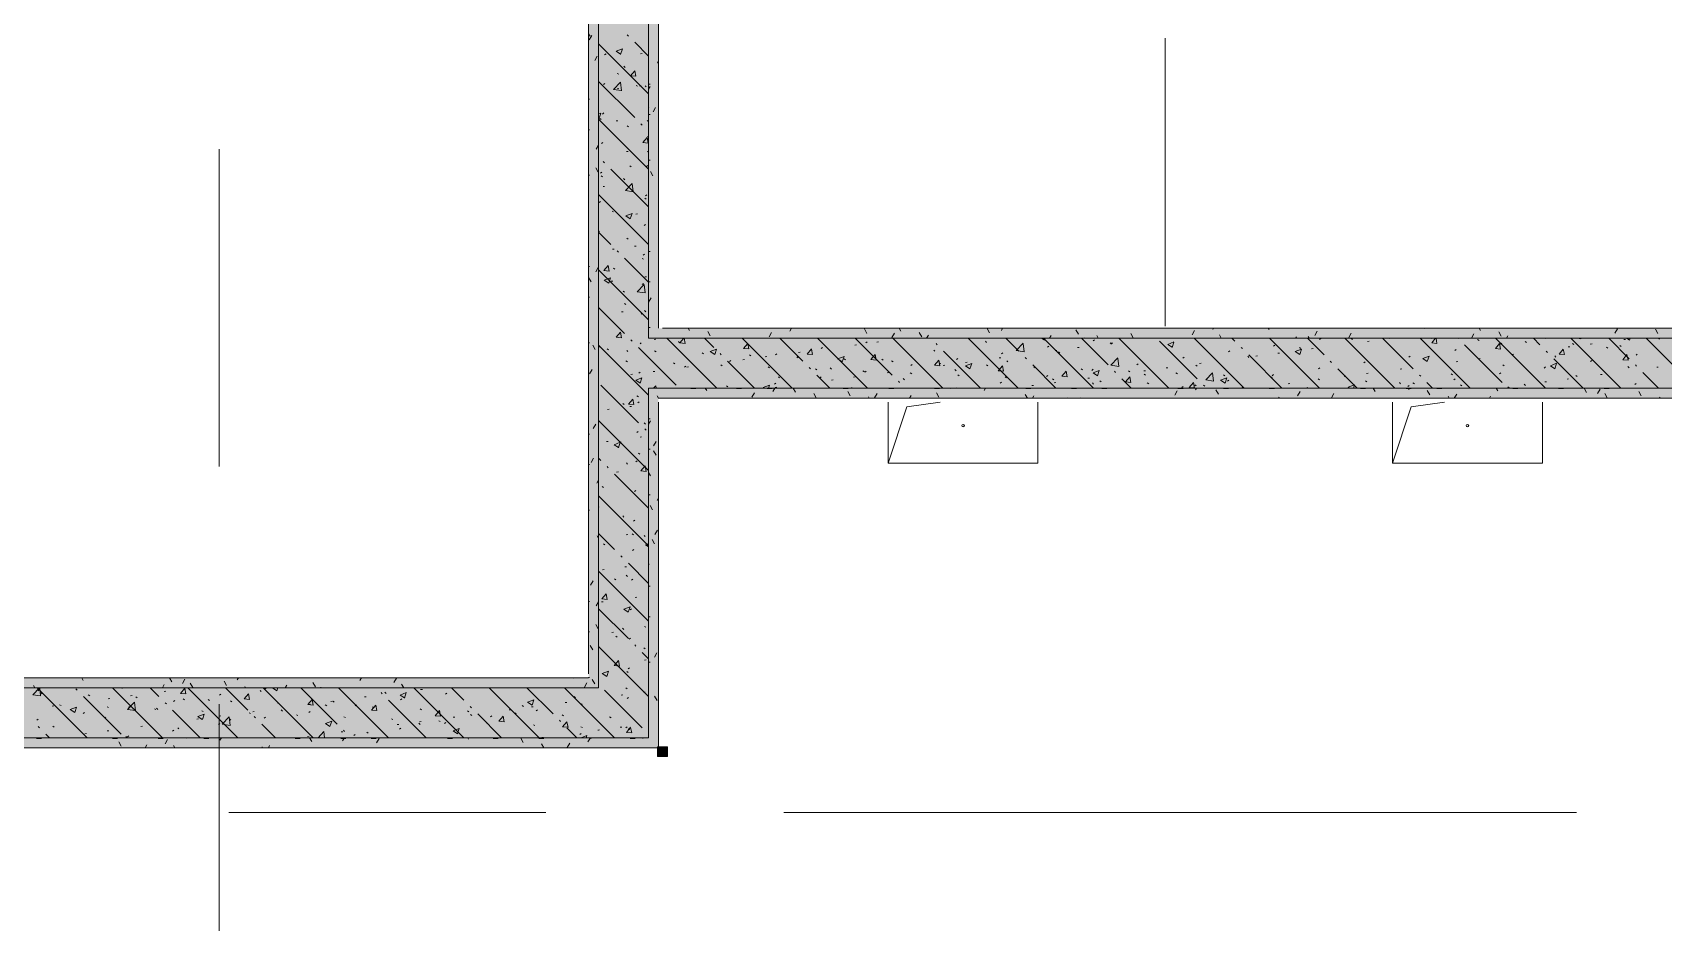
# Model space of a CAD drawing. Header units: millimetres. Extents: x -3817 to 677485, y -22715 to 103890.
# Drawn here: x 75430 to 78696, y 16691 to 18474 of the extents above; entities that cross this region are included whole.
import ezdxf

# ---------------------------------------------------------------- set-up
doc = ezdxf.new("R2010")
doc.units = ezdxf.units.MM
doc.layers.add('PDF _Геометрия', color=7, linetype='Continuous', true_color=0x1d1d1d)
doc.layers.add('PDF _Сплошная заливка', color=7, linetype='Continuous', true_color=0xffffff)

msp = doc.modelspace()

# ---------------------------------------------------------------- hatches: boundary and pattern name
at = {"layer": 'PDF _Сплошная заливка', "transparency": 33554559}
for points in [[(76563.1, 17061.3), (76663.1, 17061.3), (76663.1, 22961.3), (76563.1, 22961.3), (76563.1, 17161.4)], [(76543.1, 17181.3), (76563.1, 17181.3), (76563.1, 22941.3), (76543.1, 22941.3), (76543.1, 17189.3)], [(76663.1, 17881.3), (76683.1, 17881.3), (76683.1, 22361.3), (76663.1, 22361.3), (76663.1, 17971.4)], [(77111.9, 17861.3), (78823.1, 17861.3), (78823.1, 17881.3), (76663.1, 17881.3), (76663.1, 17861.3)], [(78795.3, 17741.3), (78803.3, 17741.3), (78803.3, 17761.3), (76663.1, 17761.3), (76663.1, 17741.3), (78596.3, 17741.3)], [(76663.1, 17041.3), (76683.1, 17041.3), (76683.1, 17741.3), (76663.1, 17741.3), (76663.1, 17061.3)], [(75627.5, 17161.4), (76563.1, 17161.4), (76563.1, 17181.3), (74283.3, 17181.3), (74283.3, 17161.4)], [(76369.7, 17041.3), (76663.1, 17041.3), (76663.1, 17061.3), (71053.3, 17061.3), (71053.3, 17041.3), (75627.5, 17041.3)]]:
    msp.add_hatch(color=256, dxfattribs=at).paths.add_polyline_path(points)
h = msp.add_hatch(color=256, dxfattribs=at)
h.paths.add_polyline_path([(76563.1, 17061.3), (76563.1, 17161.4), (74283.3, 17161.4), (74283.3, 17061.3), (76369.7, 17061.3)], flags=0)
h.paths.add_polyline_path([(71174.4, 17061.3), (73783.3, 17061.3), (73783.3, 17161.4), (71053.3, 17161.4), (71053.3, 17061.3)], flags=0)

# ---------------------------------------------------------------- linework, layer by layer
at = {"layer": 'PDF _Геометрия', "color": 9, "lineweight": 9, "true_color": 0xc0c0c0}
for points in [[(74283.3, 17161.4), (76563.1, 17161.4), (76563.1, 17181.3), (76563.1, 22941.3), (76563.1, 22961.3), (76443.1, 22961.3), (76563.1, 22961.3), (76563.1, 17161.4), (74283.3, 17161.4)], [(71053.3, 16766.3), (71053.3, 17061.3), (76563.1, 17061.3), (76663.1, 17061.3), (76663.1, 17761.3), (78823.1, 17761.3), (78823.1, 17061.3)], [(78823.3, 17061.3), (78823.3, 17761.3), (78803.3, 17761.3), (76663.1, 17761.3), (76663.1, 17741.3), (76663.1, 17061.3), (71053.3, 17061.3), (71053.3, 17041.3), (71053.3, 16761.3)], [(76663.1, 17041.3), (76683.1, 17041.3)]]:
    msp.add_lwpolyline(points, dxfattribs=at)
msp.add_lwpolyline([(77042.8, 22941.3), (77042.8, 22381.3), (76663.1, 22381.3), (76663.1, 22361.3), (76663.1, 17881.3), (76663.1, 17861.3), (78823.1, 17861.3), (78823.1, 17881.3), (78823.1, 22961.3), (78803.1, 22961.3), (78653.1, 22961.3), (78823.1, 22961.3), (78823.1, 17861.3), (76663.1, 17861.3), (76663.1, 22381.3), (77042.8, 22381.3), (77042.8, 22461.3), (77042.8, 22961.3), (77493.1, 22961.3), (77042.8, 22961.3)], close=True, dxfattribs=at)
at = {"layer": 'PDF _Геометрия', "color": 7, "lineweight": 9}
for points in [[(76543.1, 22933.3), (76543.1, 17189.3)], [(76683.1, 17881.3), (76683.1, 17902.3), (76683.1, 22353.3)], [(77697.5, 17885.3), (77697.5, 18462.1)], [(78803.1, 17881.3), (76691.1, 17881.3)], [(76683.1, 17741.3), (78795.3, 17741.3)], [(76683.1, 17041.3), (76683.1, 17733.3)], [(77143.1, 17611.3), (77180.6, 17723.8), (77247.1, 17733.3)], [(78153.1, 17611.3), (78190.6, 17723.8), (78257.1, 17733.3)], [(76543.1, 17181.3), (74311.3, 17181.3)], [(71073.3, 17041.3), (76663.1, 17041.3)]]:
    msp.add_lwpolyline(points, dxfattribs=at)
at = {"layer": 'PDF _Геометрия', "color": 253, "lineweight": 9, "true_color": 0x9b9b9b}
for points in [[(76546, 18466.1), (76543.1, 18471.1)], [(76549.5, 18468), (76544.4, 18459.3)], [(76560.6, 18426.4), (76555.6, 18417.7)], [(76683.1, 18411.5), (76681.1, 18414.9)], [(76663.1, 18370.5), (76666.7, 18370.5)], [(76666.2, 18365.4), (76663.1, 18360)], [(76543.1, 18340.1), (76544.8, 18340.1)], [(76663.8, 18322.9), (76663.1, 18324.2)], [(76677.4, 18323.8), (76672.3, 18315.1)], [(76563.1, 18308.7), (76562.7, 18308)], [(76663.1, 18309.6), (76666.7, 18309.6)], [(76543.1, 18279.1), (76544.8, 18279.1)], [(76563.1, 18247.8), (76558.6, 18240)], [(76562.3, 18193.9), (76557.3, 18202.7)], [(76663.1, 18218.1), (76666.7, 18218.1)], [(76672, 18186.9), (76667, 18195.6)], [(76543.1, 18187.7), (76544.8, 18187.7)], [(76663.1, 18035.3), (76666.7, 18035.3)], [(76543.1, 18004.8), (76544.8, 18004.8)], [(76562.5, 18002.9), (76557.5, 17994.2)], [(76548.2, 17974.6), (76543.1, 17983.3)], [(76663.1, 17974.3), (76666.7, 17974.3)], [(76543.1, 17943.8), (76544.8, 17943.8)], [(76668.1, 17942), (76663.1, 17933.3)], [(76745.2, 17877.2), (76742.8, 17881.3)], [(76786.8, 17866), (76781.8, 17874.7)], [(76909.7, 17872.9), (76904.7, 17864.1)], [(76949.8, 17881.3), (76946.4, 17875.3)], [(77100.6, 17871.2), (77095.6, 17879.9)], [(77155.5, 17871.8), (77150.5, 17863)], [(77168.6, 17875.3), (77165.1, 17881.3)], [(77210.3, 17864.1), (77205.2, 17872.8)], [(77223.5, 17867.7), (77219.9, 17861.3)], [(77301.8, 17881.3), (77301.8, 17881.3)], [(77346.3, 17872.3), (77341.3, 17881)], [(77372.2, 17881.3), (77369.8, 17877.2)], [(77469.3, 17866.6), (77466.2, 17861.3)], [(77524, 17869.3), (77519, 17878)], [(77563.8, 17861.3), (77560.6, 17866.9)], [(77633.7, 17862.2), (77628.7, 17871)], [(77756.6, 17876.6), (77751.6, 17867.9)], [(77794.5, 17881.3), (77793.2, 17879.1)], [(77810.2, 17861.3), (77806.4, 17868)], [(77905.8, 17878.6), (77904.2, 17881.3)], [(77960.7, 17864.4), (77959, 17861.3)], [(77986.2, 17861.3), (77984.1, 17865)], [(78002.4, 17875.6), (77997.3, 17866.8)], [(78070.4, 17871.5), (78065.4, 17862.8)], [(78216.9, 17881.3), (78216.7, 17881)], [(78316.1, 17870.4), (78311.1, 17861.7)], [(78329.3, 17876.7), (78326.6, 17881.3)], [(78370.9, 17865.5), (78365.9, 17874.2)], [(78384.2, 17866.3), (78381.3, 17861.3)], [(78603.5, 17880.4), (78598.5, 17871.7)], [(78684.7, 17870.7), (78679.6, 17879.4)], [(76543.1, 17852.4), (76544.8, 17852.4)], [(76556.3, 17838.5), (76551.3, 17847.3)], [(77247.1, 17861.3), (77246.9, 17861.7)], [(77537.3, 17862.5), (77536.6, 17861.3)], [(76550.3, 17798.8), (76545.2, 17790.1)], [(76683.1, 17740.9), (76682.8, 17741.3), (76680.3, 17745.8)], [(76748.1, 17760.9), (76758.1, 17760.9)], [(76779.8, 17756.4), (76776.9, 17761.3)], [(76839.5, 17760.9), (76849.6, 17760.9)], [(76875.2, 17752), (76870.2, 17743.3)], [(76900.5, 17760.9), (76910.5, 17760.9)], [(76915.8, 17761.3), (76911.8, 17754.5)], [(76957.5, 17753.4), (76952.9, 17761.3)], [(76999.1, 17742.2), (76994.1, 17750.9)], [(77052.9, 17760.9), (77062.9, 17760.9)], [(77067.1, 17746.3), (77062.1, 17755)], [(77105.2, 17741.3), (77103.7, 17743.9)], [(77120.9, 17750.9), (77115.9, 17742.2)], [(77144.3, 17760.9), (77154.4, 17760.9)], [(77189, 17746.8), (77185.8, 17741.3)], [(77235.7, 17760.9), (77245.8, 17760.9)], [(77244.8, 17743.3), (77239.8, 17752)], [(77267.7, 17761.3), (77267.2, 17760.5)], [(77338.1, 17761.3), (77335.2, 17756.4)], [(77421.9, 17741.3), (77417.5, 17749)], [(77418.6, 17760.9), (77428.7, 17760.9)], [(77434.7, 17745.8), (77432.1, 17741.3)], [(77502.7, 17741.7), (77502.5, 17741.3)], [(77510.1, 17760.9), (77520.1, 17760.9)], [(77527.5, 17741.3), (77527.2, 17742)], [(77571, 17760.9), (77581.1, 17760.9)], [(77722.1, 17755.8), (77717, 17747.1)], [(77723.4, 17760.9), (77733.5, 17760.9)], [(77760.4, 17761.3), (77758.7, 17758.3)], [(77762.7, 17760.7), (77762.3, 17761.3)], [(77804.3, 17749.6), (77799.3, 17758.3)], [(77814.9, 17760.9), (77824.9, 17760.9)], [(77906.3, 17760.9), (77916.4, 17760.9)], [(77926.2, 17743.6), (77924.9, 17741.3)], [(77967.8, 17754.7), (77962.8, 17746)], [(78035.8, 17750.6), (78030.8, 17741.9)], [(78089.2, 17760.9), (78099.2, 17760.9)], [(78118.1, 17754.8), (78114.3, 17761.3)], [(78180.6, 17760.9), (78190.7, 17760.9)], [(78182.8, 17761.3), (78182.1, 17760.2)], [(78186.1, 17758.8), (78184.7, 17761.3)], [(78227.8, 17747.7), (78222.7, 17756.4)], [(78241.6, 17760.9), (78251.6, 17760.9)], [(78266.6, 17741.3), (78264.4, 17745.2)], [(78281.6, 17749.5), (78276.8, 17741.3)], [(78349.6, 17745.5), (78347.2, 17741.3)], [(78363.8, 17755.9), (78360.7, 17761.3)], [(78394, 17760.9), (78404, 17760.9)], [(78485.4, 17760.9), (78495.5, 17760.9)], [(78541.5, 17752.9), (78536.6, 17761.3)], [(78568.9, 17759.6), (78563.9, 17750.9)], [(78576.9, 17760.9), (78586.9, 17760.9)], [(78583.2, 17741.7), (78578.1, 17750.4)], [(78651.2, 17745.8), (78646.2, 17754.5)], [(78689, 17741.3), (78687.8, 17743.3)], [(76543.1, 17669.5), (76544.8, 17669.5)], [(76557.3, 17689.2), (76552.3, 17680.5)], [(76663.1, 17700), (76666.7, 17700)], [(76667, 17696.2), (76663.1, 17689.4)], [(76663.1, 17639), (76666.7, 17639)], [(76678.2, 17654.6), (76673.1, 17645.9)], [(76678.3, 17627.4), (76673.2, 17636.1)], [(76543.1, 17608.5), (76544.8, 17608.5)], [(76553.2, 17621.1), (76548.2, 17612.4)], [(76563.1, 17577.2), (76559.4, 17570.8)], [(76667.1, 17585.7), (76663.1, 17592.7)], [(76663.1, 17547.6), (76666.7, 17547.6)], [(76683.1, 17541.2), (76680.2, 17536.2)], [(76543.1, 17517.1), (76544.8, 17517.1)], [(76671.2, 17517.7), (76666.2, 17526.4)], [(76681.1, 17476.9), (76676.1, 17468.2)], [(76563.1, 17461.1), (76560.6, 17465.5)], [(76675.3, 17449.7), (76670.2, 17458.4)], [(76664.1, 17408), (76663.1, 17409.8)], [(76552.2, 17375.4), (76547.1, 17366.7)], [(76663.1, 17364.7), (76666.7, 17364.7)], [(76543.1, 17334.2), (76544.8, 17334.2)], [(76563.1, 17333.4), (76558.3, 17325.1)], [(76562.6, 17279), (76557.6, 17287.7)], [(76663.1, 17303.7), (76666.7, 17303.7)], [(76543.1, 17273.3), (76544.8, 17273.3)], [(76551.4, 17237.4), (76546.4, 17246.1)], [(76663.1, 17212.3), (76666.7, 17212.3)], [(76680.1, 17231.2), (76675, 17222.5)], [(75531, 17176.1), (75528, 17181.3)], [(75708.7, 17173.2), (75703.9, 17181.3)], [(75734.7, 17178.7), (75729.6, 17170)], [(75771.4, 17181.3), (75771.3, 17181.1)], [(75841.8, 17181.3), (75839.3, 17177)], [(76088.2, 17181.3), (76085, 17175.9)], [(76158.1, 17180.6), (76153.1, 17171.9)], [(76513.9, 17180.5), (76513.4, 17181.3)], [(75433.9, 17161.4), (75431.5, 17165.5)], [(75693, 17167.5), (75689.5, 17161.4)], [(75750.3, 17162), (75745.3, 17170.7)], [(75818.3, 17166.1), (75813.3, 17174.8)], [(75856.3, 17161.4), (75854.9, 17163.6)], [(75938.8, 17166.4), (75935.8, 17161.4)], [(75996, 17163.1), (75991, 17171.8)], [(76006.8, 17162.3), (76006.2, 17161.4)], [(76173, 17161.4), (76168.7, 17168.8)], [(76278.6, 17161.4), (76278.4, 17161.7)], [(76539.9, 17171.3), (76534.9, 17162.6)], [(76555.5, 17169.4), (76550.5, 17178.1)], [(76680.4, 17135.9), (76675.4, 17144.6)], [(75437.4, 17059.9), (75447.5, 17059.9)], [(75589.8, 17059.9), (75599.9, 17059.9)], [(75607.2, 17044.2), (75602.1, 17052.9)], [(75681.3, 17059.9), (75691.3, 17059.9)], [(75700.1, 17057.8), (75695.1, 17049.1)], [(75737.3, 17061.3), (75736.7, 17060.3)], [(75772.7, 17059.9), (75782.8, 17059.9)], [(75807.7, 17061.3), (75804.7, 17056.2)], [(75955.6, 17059.9), (75965.6, 17059.9)], [(75989, 17053.4), (75984.4, 17061.3)], [(76047, 17059.9), (76057.1, 17059.9)], [(76054.1, 17061.3), (76050.5, 17055.1)], [(76108, 17059.9), (76118, 17059.9)], [(76123.5, 17059.7), (76118.5, 17051)], [(76260.4, 17059.9), (76270.4, 17059.9)], [(76302.7, 17058.6), (76301.1, 17061.3)], [(76351.8, 17059.9), (76361.9, 17059.9)], [(76412.4, 17051.5), (76407.4, 17060.2)], [(76443.3, 17059.9), (76453.3, 17059.9)], [(76453.5, 17041.3), (76449, 17049.1)], [(76505.3, 17050.5), (76500.3, 17041.8)], [(76546.8, 17061.3), (76541.9, 17052.9)], [(76548.5, 17059.7), (76547.5, 17061.3)], [(76626.1, 17059.9), (76636.2, 17059.9)], [(76652.4, 17061.3), (76651.6, 17060)], [(75644, 17041.3), (75643.8, 17041.7)], [(75658.5, 17046.7), (75655.4, 17041.3)], [(75714.4, 17041.3), (75711.8, 17045.8)], [(75890.3, 17041.3), (75889.5, 17042.8)], [(75904.2, 17045.6), (75901.8, 17041.3)], [(75972.2, 17041.5), (75972.1, 17041.3)]]:
    msp.add_lwpolyline(points, dxfattribs=at)
at = {"layer": 'PDF _Геометрия', "color": 252, "lineweight": 9, "true_color": 0x878787}
for points in [[(76622.9, 18466.6), (76620.3, 18469.1)], [(76663.1, 18426.4), (76635.4, 18454.1)], [(76663.1, 18350.9), (76563.1, 18450.9)], [(76575.3, 18428.9), (76578, 18431)], [(76607.1, 18430.1), (76598.2, 18436.1), (76610.7, 18440.8)], [(76607.1, 18430), (76610.7, 18440.8)], [(76647.3, 18430.9), (76650.6, 18431.4)], [(76600.6, 18391.8), (76603.5, 18390)], [(76613.6, 18406.2), (76616.1, 18403.9)], [(76637.7, 18386), (76627.1, 18387), (76635.7, 18397.2)], [(76637.8, 18386), (76635.7, 18397.1)], [(76635.4, 18303.2), (76563.1, 18375.5)], [(76573.2, 18369.7), (76575.8, 18371.8)], [(76609.1, 18357.3), (76593.3, 18359.7), (76607.1, 18374.2)], [(76600.5, 18360.8), (76603.8, 18361.3)], [(76609.1, 18357.2), (76607.1, 18374.1)], [(76638.1, 18367.9), (76641, 18366.1)], [(76645, 18366.7), (76648.3, 18367.1)], [(76656.2, 18367.1), (76658.7, 18364.9)], [(76563.1, 18310.2), (76567.4, 18311.9)], [(76563.1, 18301.7), (76563.8, 18301.2)], [(76663.1, 18200.1), (76563.1, 18300.1)], [(76563.8, 18301.1), (76567.4, 18311.8)], [(76565.3, 18301.4), (76568.1, 18299.6)], [(76571, 18310.5), (76573.7, 18312.6)], [(76598.2, 18296.6), (76601.5, 18297)], [(76650.5, 18288.1), (76648, 18290.6)], [(76660.2, 18297.4), (76663, 18295.6)], [(76620.4, 18287.1), (76622.9, 18284.8)], [(76662.4, 18252.3), (76651.8, 18253.2), (76660.4, 18263.4)], [(76662.4, 18252.2), (76660.4, 18263.4)], [(76661.2, 18264.7), (76663.1, 18266.1)], [(76568.9, 18251.4), (76571.5, 18253.4)], [(76618.8, 18235.3), (76622.1, 18235.7)], [(76663.1, 18234.2), (76661.1, 18235.5), (76663.1, 18236.3)], [(76566.7, 18192.2), (76569.4, 18194.2)], [(76575.1, 18212.7), (76572.6, 18215.2)], [(76663.1, 18124.7), (76587.7, 18200.1)], [(76625.6, 18206.5), (76628.4, 18204.7)], [(76659, 18205.5), (76661.7, 18207.5)], [(76568.1, 18186.6), (76571, 18184.8)], [(76572, 18165.2), (76575.3, 18165.6)], [(76613.1, 18181), (76615.5, 18178.8)], [(76632.6, 18154.6), (76616.8, 18157.1), (76630.7, 18171.5)], [(76632.6, 18154.6), (76630.7, 18171.5)], [(76663, 18182.6), (76663.1, 18182.6)], [(76663.1, 18049.2), (76563.1, 18149.2)], [(76564.5, 18133), (76567.2, 18135)], [(76655.7, 18142), (76658.1, 18139.7)], [(76656.9, 18146.3), (76659.5, 18148.3)], [(76590.2, 18116.1), (76593, 18114.3)], [(76626.7, 18100.6), (76617.8, 18106.6), (76630.3, 18111.4)], [(76626.7, 18100.6), (76630.3, 18111.3)], [(76637.5, 18109.8), (76640.9, 18110.3)], [(76563.1, 18074.3), (76565, 18075.8)], [(76587.7, 18049.2), (76563.1, 18073.8)], [(76619.9, 18062), (76622.4, 18059.7)], [(76654.7, 18087.1), (76657.4, 18089.2)], [(76590.8, 18039.7), (76594.1, 18040.1)], [(76602.7, 18034.1), (76600.2, 18036.7)], [(76635.3, 18045.6), (76638.6, 18046)], [(76652.6, 18027.9), (76655.2, 18030)], [(76663.1, 17898.3), (76563.1, 17998.3)], [(76584.2, 17996), (76573.6, 17996.9), (76582.2, 18007.1)], [(76584.2, 17995.9), (76582.2, 18007.1)], [(76593, 18001.4), (76595.9, 17999.6)], [(76663.1, 17973.8), (76615.3, 18021.6)], [(76650.5, 18021.3), (76653.3, 18019.5)], [(76583.4, 17971.7), (76574.6, 17977.7), (76587, 17982.5)], [(76583.4, 17971.6), (76587, 17982.4)], [(76588.5, 17975.4), (76591.8, 17975.9)], [(76656.2, 17952), (76640.4, 17954.5), (76654.2, 17968.9)], [(76650.4, 17968.7), (76653.1, 17970.8)], [(76656.2, 17952), (76654.3, 17968.9)], [(76655.8, 17984.3), (76659.2, 17984.7)], [(76612.5, 17955.9), (76615, 17953.6)], [(76615.1, 17930.9), (76617.9, 17929.1)], [(76615.3, 17870.7), (76563.1, 17922.9)], [(76609.1, 17914.2), (76612.4, 17914.6)], [(76648.2, 17909.6), (76650.9, 17911.6)], [(76655.2, 17916.8), (76657.6, 17914.6)], [(76608.9, 17862.2), (76598.3, 17863.2), (76606.8, 17873.4)], [(76608.9, 17862.2), (76606.8, 17873.3)], [(76663.1, 17747.5), (76563.1, 17847.5)], [(76563.1, 17844.1), (76565.6, 17844.5)], [(76580.5, 17840), (76583.3, 17838.2)], [(76619.4, 17836.8), (76621.8, 17834.5)], [(76630.4, 17855.6), (76627.9, 17858.1)], [(76718.4, 17767.6), (76663.1, 17822.9), (76643, 17843)], [(76646.1, 17850.4), (76648.7, 17852.4)], [(76674.6, 17858.8), (76677.9, 17859.3)], [(76675.4, 17836), (76678.2, 17834.2)], [(76800.1, 17761.3), (76700.1, 17861.3)], [(76723.1, 17854.6), (76725.5, 17852.3)], [(76736.4, 17851.1), (76725.8, 17852), (76733.6, 17861.3)], [(76736.4, 17851), (76734.5, 17861.3)], [(76770.3, 17832), (76773.1, 17830.2)], [(76793.8, 17843), (76775.5, 17861.3)], [(76795.7, 17828.5), (76786.8, 17834.5), (76799.3, 17839.3)], [(76795.7, 17828.5), (76799.3, 17839.2)], [(76950.9, 17761.3), (76850.9, 17861.3)], [(76863.9, 17839.9), (76853.3, 17840.8), (76861.9, 17851.1)], [(76864, 17839.9), (76861.9, 17851)], [(76972.4, 17815.4), (76926.4, 17861.3)], [(76963.8, 17832.9), (76967.1, 17833.4)], [(76991.5, 17828.8), (76980.9, 17829.7), (76989.4, 17839.9)], [(76991.5, 17828.7), (76989.4, 17839.8)], [(77101.8, 17761.3), (77001.8, 17861.3)], [(77008.6, 17840.9), (77011.3, 17843)], [(77076.1, 17847.7), (77079.4, 17848.2)], [(77150.9, 17787.7), (77077.3, 17861.3)], [(77098.5, 17852.3), (77101.1, 17854.3)], [(77120.6, 17853.6), (77123.9, 17854)], [(77252.7, 17761.3), (77152.7, 17861.3)], [(77234.2, 17837.5), (77236.6, 17835.3)], [(77241.4, 17848.1), (77238.9, 17850.6)], [(77328.1, 17761.3), (77254, 17835.5)], [(77403.5, 17761.3), (77303.5, 17861.3)], [(77337.9, 17855.3), (77340.3, 17853.1)], [(77369.7, 17830.4), (77372.4, 17832.4)], [(77404.9, 17835.5), (77379, 17861.3)], [(77415.2, 17834.3), (77399.4, 17836.8), (77413.3, 17851.2)], [(77415.2, 17834.2), (77413.3, 17851.1)], [(77450.3, 17861.3), (77456.1, 17857.4)], [(77554.4, 17761.3), (77454.4, 17861.3)], [(77456.1, 17857.3), (77457.5, 17861.3)], [(77462.1, 17843.7), (77464.7, 17845.7)], [(77477.6, 17836.6), (77480.9, 17837)], [(77484.2, 17834.1), (77486.6, 17831.8)], [(77522.1, 17842.5), (77525.4, 17842.9)], [(77583.4, 17807.8), (77529.9, 17861.3)], [(77553.4, 17856.2), (77556, 17858.2)], [(77587.8, 17851.9), (77590.3, 17849.6)], [(77589.4, 17851.3), (77592.8, 17851.8)], [(77705.3, 17761.3), (77605.3, 17861.3)], [(77761.9, 17780.2), (77686.5, 17855.6)], [(77711.6, 17843.2), (77702.8, 17849.1), (77715.2, 17853.9)], [(77711.7, 17843.1), (77715.3, 17853.8)], [(77856.1, 17761.3), (77756.1, 17861.3)], [(77824.7, 17834.2), (77827.3, 17836.3)], [(77837.3, 17855.6), (77831.6, 17861.3)], [(77852.4, 17840.5), (77849.9, 17843)], [(78007, 17761.3), (77907, 17861.3)], [(77914.5, 17845.6), (77917.1, 17847.7)], [(77923.6, 17831.4), (77926.9, 17831.8)], [(77958.3, 17834.9), (77970.8, 17839.7)], [(77958.3, 17834.9), (77967.2, 17828.9)], [(77966.8, 17843), (77969.3, 17840.8)], [(77967.2, 17828.9), (77970.8, 17839.6)], [(78015.9, 17828), (77982.5, 17861.3)], [(77990.9, 17840.2), (77994.3, 17840.7)], [(78006.8, 17859), (78009.5, 17861)], [(78157.9, 17761.3), (78057.9, 17861.3)], [(78070.5, 17860.8), (78073, 17858.6)], [(78103.2, 17855), (78106.5, 17855.4)], [(78194.4, 17800.3), (78133.3, 17861.3)], [(78147.7, 17860.9), (78151.1, 17861.3)], [(78308.7, 17761.3), (78208.7, 17861.3)], [(78230.8, 17861.3), (78231.5, 17860.9)], [(78242.1, 17850.9), (78231.5, 17851.9), (78239.4, 17861.3)], [(78242.1, 17850.9), (78240.2, 17861.3)], [(78278.1, 17837), (78280.7, 17839)], [(78284.9, 17860.6), (78284.2, 17861.3)], [(78372.9, 17772.6), (78297.5, 17848.1)], [(78323.5, 17858.7), (78326.4, 17856.9)], [(78369.6, 17839.8), (78359, 17840.7), (78367.6, 17850.9)], [(78459.6, 17761.3), (78359.6, 17861.3)], [(78369.6, 17839.7), (78367.6, 17850.8)], [(78369.4, 17849.5), (78372, 17851.6)], [(78418.5, 17854.7), (78421.3, 17852.9)], [(78448.4, 17848.1), (78435.1, 17861.3)], [(78459.2, 17860.9), (78459.8, 17861.3)], [(78463.4, 17833), (78460.9, 17835.5)], [(78497.2, 17828.6), (78486.5, 17829.5), (78495.1, 17839.8)], [(78497.2, 17828.5), (78495.1, 17839.7)], [(78504.7, 17843.9), (78508, 17844.3)], [(78610.5, 17761.3), (78510.5, 17861.3)], [(78513.4, 17850.7), (78516.2, 17848.9)], [(78523.8, 17861.3), (78530.2, 17860.4)], [(78530.2, 17860.3), (78530.1, 17861.3)], [(78549.2, 17849.8), (78552.6, 17850.2)], [(78581.6, 17843.8), (78584.1, 17841.5)], [(78626.9, 17820.4), (78586, 17861.3)], [(78608.3, 17846.7), (78611.1, 17844.9)], [(78616.6, 17858.6), (78619.9, 17859.1)], [(78622.3, 17861.3), (78627.6, 17857.8)], [(78627.6, 17857.7), (78628.8, 17861.3)], [(78761.3, 17761.3), (78661.3, 17861.3)], [(78685.5, 17861.3), (78687.8, 17859.3)], [(76618, 17816.2), (76620.8, 17814.4)], [(76712.9, 17812.1), (76715.7, 17810.3)], [(76735.2, 17803.7), (76737.9, 17805.7)], [(76739.6, 17803.4), (76743, 17803.9)], [(76808.9, 17828), (76806.4, 17830.5)], [(76807.8, 17808.1), (76810.6, 17806.3)], [(76875.5, 17761.3), (76821.5, 17815.4)], [(76825, 17815.1), (76827.7, 17817.1)], [(76851.9, 17818.2), (76855.3, 17818.6)], [(76865.2, 17828), (76868, 17826.2)], [(76896.4, 17824.1), (76899.8, 17824.5)], [(76902.7, 17804.1), (76905.5, 17802.3)], [(76917.4, 17828.4), (76920, 17830.4)], [(76960.1, 17824), (76963, 17822.2)], [(76987.5, 17800.3), (76984.9, 17802.8)], [(76997.6, 17800.1), (77000.4, 17798.3)], [(77026.8, 17801.9), (77029.3, 17799.7)], [(77051.2, 17814.3), (77042.4, 17820.3), (77054.8, 17825)], [(77051.2, 17814.2), (77054.8, 17825)], [(77055, 17820), (77057.9, 17818.2)], [(77108.4, 17818.5), (77117, 17828.7)], [(77108.4, 17818.5), (77119, 17817.6)], [(77119, 17817.5), (77117, 17828.7)], [(77130.5, 17819.7), (77132.9, 17817.5)], [(77150, 17816), (77152.8, 17814.2)], [(77188.6, 17806.5), (77191.3, 17808.5)], [(77246.5, 17806.4), (77235.9, 17807.4), (77244.5, 17817.6)], [(77246.5, 17806.4), (77244.5, 17817.5)], [(77244.9, 17812), (77247.7, 17810.2)], [(77253.4, 17807.1), (77256.8, 17807.5)], [(77279.9, 17819), (77282.6, 17821)], [(77306.7, 17800.1), (77297.9, 17806), (77310.3, 17810.8)], [(77298, 17813), (77301.3, 17813.4)], [(77306.7, 17800), (77310.3, 17810.7)], [(77339.8, 17808), (77342.6, 17806.2)], [(77374.1, 17795.3), (77363.4, 17796.2), (77372, 17806.4)], [(77365.3, 17821.8), (77368.6, 17822.3)], [(77374.1, 17795.2), (77372, 17806.4)], [(77380.5, 17816.3), (77382.9, 17814)], [(77419.9, 17820.4), (77417.4, 17822.9)], [(77479, 17761.3), (77432.5, 17807.8)], [(77434.7, 17803.9), (77437.5, 17802.1)], [(77529.6, 17799.9), (77532.4, 17798.1)], [(77551.2, 17797), (77553.9, 17799.1)], [(77605, 17804.9), (77589.2, 17807.3), (77603, 17821.8)], [(77605, 17804.8), (77603, 17821.7)], [(77641, 17808.4), (77643.7, 17810.4)], [(77699.5, 17801.8), (77702.8, 17802.3)], [(77733.4, 17821.7), (77736, 17823.8)], [(77759.4, 17807.5), (77761.9, 17805.2)], [(77766.8, 17810.7), (77770.1, 17811.2)], [(77863.1, 17825.2), (77865.6, 17823)], [(77931.6, 17761.3), (77865, 17828)], [(77879.1, 17825.5), (77882.4, 17825.9)], [(78004.6, 17799.8), (78007.3, 17801.8)], [(78031, 17812.9), (78028.4, 17815.4)], [(78082.5, 17761.3), (78043.5, 17800.3)], [(78095.9, 17812.3), (78098.6, 17814.3)], [(78168.3, 17799.6), (78171.6, 17800)], [(78185.7, 17823.7), (78188.4, 17825.7)], [(78222.7, 17814.7), (78213.8, 17820.6), (78226.3, 17825.4)], [(78222.7, 17814.6), (78226.3, 17825.4)], [(78280.6, 17814.4), (78283.9, 17814.8)], [(78325.1, 17820.2), (78328.4, 17820.7)], [(78374.2, 17808.2), (78376.7, 17805.9)], [(78392.4, 17829.1), (78395.8, 17829.6)], [(78457, 17801.7), (78459.7, 17803.8)], [(78478.2, 17800.4), (78469.4, 17806.4), (78481.8, 17811.2)], [(78535.1, 17761.3), (78476, 17820.4)], [(78477.9, 17826), (78480.4, 17823.7)], [(78478.2, 17800.4), (78481.8, 17811.1)], [(78549.4, 17815), (78552, 17817.1)], [(78624.7, 17817.4), (78614.1, 17818.4), (78622.6, 17828.6)], [(78624.7, 17817.4), (78622.6, 17828.5)], [(78624.2, 17804.7), (78626.7, 17802.4)], [(78642, 17805.3), (78639.5, 17807.8)], [(78640.7, 17827.6), (78643.3, 17829.6)], [(78682.1, 17803.3), (78685.4, 17803.7)], [(76643, 17692.2), (76567.5, 17767.6)], [(76627.8, 17788.7), (76631.1, 17789.1)], [(76637.4, 17777.2), (76649.9, 17781.9)], [(76637.4, 17777.2), (76646.3, 17771.2)], [(76643.9, 17791.2), (76646.6, 17793.2)], [(76646.3, 17771.1), (76649.9, 17781.9)], [(76672.3, 17794.6), (76675.6, 17795)], [(76673.1, 17761.3), (76677.8, 17766.3)], [(76678.4, 17761.3), (76677.8, 17766.2)], [(76819.4, 17766.3), (76821.9, 17764.1)], [(76895.3, 17761.3), (76893, 17762.9), (76905.4, 17767.7)], [(76903.3, 17761.3), (76905.4, 17767.6)], [(76915.2, 17769.2), (76917.9, 17771.3)], [(76923.1, 17784.1), (76925.6, 17781.9)], [(77026.4, 17761.3), (77000, 17787.7)], [(77006.5, 17781.7), (77009.1, 17783.8)], [(77029.3, 17777.6), (77032.6, 17778)], [(77073.8, 17783.4), (77077.1, 17783.9)], [(77092.5, 17796.1), (77095.4, 17794.3)], [(77096.3, 17793.1), (77099, 17795.2)], [(77141.2, 17792.3), (77144.5, 17792.8)], [(77166, 17772.6), (77163.5, 17775.2)], [(77173.1, 17780.7), (77175.6, 17778.4)], [(77187.4, 17792.1), (77190.3, 17790.3)], [(77276.8, 17798.5), (77279.2, 17796.2)], [(77282.4, 17788.1), (77285.2, 17786.3)], [(77367.6, 17771.2), (77370.2, 17773.2)], [(77377.3, 17784.1), (77380.1, 17782.3)], [(77430.8, 17766.5), (77434.1, 17766.9)], [(77459.9, 17784.5), (77462.6, 17786.5)], [(77472.2, 17780.1), (77475, 17778.3)], [(77475.3, 17772.3), (77478.6, 17772.8)], [(77501.6, 17784.1), (77491, 17785.1), (77499.5, 17795.3)], [(77501.6, 17784.1), (77499.5, 17795.2)], [(77542.7, 17781.2), (77546, 17781.6)], [(77552.1, 17771.9), (77554.5, 17769.6)], [(77553.4, 17791.8), (77565.9, 17796.6)], [(77553.4, 17791.8), (77562.2, 17785.8)], [(77562.3, 17785.8), (77565.9, 17796.5)], [(77567.1, 17776.1), (77569.9, 17774.3)], [(77598.5, 17792.8), (77596, 17795.3)], [(77629.9, 17761.3), (77611, 17780.2)], [(77629.1, 17773), (77618.5, 17773.9), (77627.1, 17784.1)], [(77624.5, 17795.9), (77627.3, 17794.1)], [(77629.1, 17772.9), (77627.1, 17784.1)], [(77654.9, 17796), (77658.3, 17796.4)], [(77655.7, 17789.7), (77658.2, 17787.4)], [(77662, 17772), (77664.8, 17770.2)], [(77719.4, 17791.9), (77722.3, 17790.1)], [(77756.7, 17761.8), (77746, 17762.7), (77754.6, 17773)], [(77756.7, 17761.7), (77754.6, 17772.9)], [(77756.9, 17768), (77759.7, 17766.2)], [(77777, 17765.1), (77774.5, 17767.6)], [(77794.7, 17775.4), (77778.9, 17777.9), (77792.8, 17792.3)], [(77794.8, 17775.4), (77792.8, 17792.3)], [(77817.8, 17771.6), (77808.9, 17777.5), (77821.4, 17782.3)], [(77814.3, 17787.9), (77817.2, 17786.1)], [(77817.8, 17771.5), (77821.4, 17782.3)], [(77822.5, 17775.1), (77825.1, 17777.1)], [(77909.3, 17783.9), (77912.1, 17782.1)], [(77912.3, 17786.4), (77915, 17788.5)], [(77944.2, 17770.1), (77947.5, 17770.5)], [(78004.2, 17779.9), (78007, 17778.1)], [(78056.4, 17784.9), (78059.8, 17785.3)], [(78067.3, 17761.3), (78064.4, 17763.3), (78076.9, 17768.1)], [(78074.7, 17761.3), (78076.9, 17768)], [(78099.1, 17775.9), (78101.9, 17774.1)], [(78101, 17790.7), (78104.3, 17791.2)], [(78166.9, 17772.6), (78169.3, 17770.3)], [(78183.6, 17764.5), (78186.2, 17766.5)], [(78194, 17771.9), (78196.8, 17770.1)], [(78209.5, 17785.2), (78207, 17787.7)], [(78233.3, 17761.3), (78222.1, 17772.6)], [(78270.5, 17790.4), (78273, 17788.1)], [(78275.9, 17777.8), (78278.6, 17779.9)], [(78288.9, 17767.9), (78291.7, 17766.1)], [(78367.2, 17790.3), (78369.9, 17792.4)], [(78416.8, 17769.1), (78419.3, 17766.9)], [(78458, 17773.8), (78461.3, 17774.2)], [(78502.5, 17779.6), (78505.8, 17780.1)], [(78520.5, 17786.9), (78523, 17784.7)], [(78569.8, 17788.5), (78573.1, 17788.9)], [(78638.5, 17768.4), (78641.2, 17770.4)], [(78686, 17761.3), (78654.5, 17792.8)], [(76633.6, 17728.5), (76622.9, 17729.4), (76631.5, 17739.6)], [(76633.6, 17728.4), (76631.5, 17739.6)], [(76640, 17745.7), (76642.8, 17743.9)], [(76641.7, 17732), (76644.4, 17734)], [(76917, 17762.8), (76920.3, 17763.2)], [(77069.4, 17762.9), (77071.1, 17761.3)], [(77279.8, 17761.3), (77280.4, 17761.8)], [(77731.2, 17762.5), (77733.9, 17764.6)], [(77851.8, 17764), (77854.7, 17762.2)], [(77877.7, 17761.3), (77880.1, 17761.7)], [(77881.7, 17761.3), (77882.1, 17761.8)], [(77882.2, 17761.3), (77882.1, 17761.7)], [(77981, 17761.3), (77982.5, 17762.9)], [(77982.7, 17761.3), (77982.5, 17762.8)], [(78383.8, 17763.8), (78386.7, 17762)], [(76581, 17718.6), (76584.3, 17719)], [(76612, 17730.7), (76614.5, 17728.5)], [(76625.5, 17724.4), (76628.9, 17724.9)], [(76663.1, 17596.6), (76563.1, 17696.6)], [(76639.6, 17672.8), (76642.2, 17674.8)], [(76654.6, 17691.7), (76657.1, 17689.4)], [(76658.1, 17677.1), (76655.5, 17679.6)], [(76578.8, 17654.3), (76582.1, 17654.7)], [(76603, 17642.3), (76594.2, 17648.2), (76606.6, 17653)], [(76603, 17642.2), (76606.6, 17652.9)], [(76605.4, 17654.8), (76608.2, 17653)], [(76646.1, 17663.2), (76649.4, 17663.6)], [(76567.5, 17616.7), (76563.1, 17621.2)], [(76582.6, 17601.7), (76580.1, 17604.2)], [(76618.8, 17611.7), (76621.3, 17609.4)], [(76637.4, 17613.6), (76640.1, 17615.6)], [(76642.9, 17630.9), (76645.7, 17629.1)], [(76658.2, 17594.7), (76647.6, 17595.7), (76656.2, 17605.9)], [(76658.2, 17594.7), (76656.2, 17605.8)], [(76663.1, 17521.2), (76595.2, 17589.1)], [(76599.3, 17593), (76602.7, 17593.5)], [(76663.1, 17445.7), (76563.1, 17545.7)], [(76570, 17564.4), (76572.8, 17562.6)], [(76635.3, 17554.4), (76637.9, 17556.5)], [(76563.1, 17524), (76563.4, 17524.1)], [(76563.1, 17523.1), (76563.4, 17524)], [(76611.5, 17505.6), (76614, 17503.3)], [(76633.1, 17495.2), (76635.8, 17497.3)], [(76662.6, 17473.4), (76663.1, 17473.5)], [(76595.2, 17438.2), (76563.1, 17470.3)], [(76572.9, 17449.7), (76575.7, 17447.9)], [(76618.1, 17467.6), (76621.4, 17468)], [(76630.3, 17469.6), (76633.1, 17467.8)], [(76654.1, 17466.5), (76656.6, 17464.3)], [(76663.1, 17443.6), (76657.1, 17447.7), (76663.1, 17450)], [(76610.3, 17423.1), (76607.8, 17425.6)], [(76663.1, 17370.3), (76622.9, 17410.6)], [(76630.9, 17436), (76633.6, 17438.1)], [(76663.1, 17294.9), (76563.1, 17394.9)], [(76571.3, 17397.4), (76574.6, 17397.9)], [(76594.9, 17379.2), (76597.8, 17377.4)], [(76615.8, 17403.3), (76619.1, 17403.7)], [(76618.3, 17386.5), (76620.8, 17384.3)], [(76628.8, 17376.9), (76631.4, 17378.9)], [(76580, 17338.4), (76569.4, 17339.4), (76578, 17349.6)], [(76580.1, 17338.4), (76578, 17349.5)], [(76636.4, 17342), (76639.7, 17342.5)], [(76622.9, 17259.7), (76563.1, 17319.5)], [(76569, 17333.2), (76572.4, 17333.6)], [(76622.6, 17312.8), (76613.8, 17318.8), (76626.2, 17323.6)], [(76622.6, 17312.8), (76626.3, 17323.5)], [(76626.6, 17317.7), (76629.3, 17319.7)], [(76563.1, 17286.6), (76563.1, 17286.5)], [(76611, 17280.4), (76613.4, 17278.2)], [(76655.2, 17284.3), (76658, 17282.5)], [(76663.1, 17144), (76563.1, 17244)], [(76589.6, 17271.9), (76592.9, 17272.4)], [(76597.8, 17264.4), (76600.6, 17262.6)], [(76624.5, 17258.5), (76627.1, 17260.5)], [(76637.9, 17244.6), (76635.4, 17247.1)], [(76604.7, 17204.7), (76594.1, 17205.6), (76602.7, 17215.8)], [(76604.7, 17204.6), (76602.7, 17215.8)], [(76663.1, 17219.5), (76650.5, 17232)], [(76653.6, 17241.4), (76656.1, 17239.1)], [(76655.1, 17216.6), (76658.4, 17217)], [(76570.5, 17189.8), (76583, 17194.6)], [(76570.5, 17189.8), (76579.4, 17183.9)], [(76579.4, 17183.8), (76583, 17194.6)], [(76619.8, 17193.9), (76622.7, 17192.1)], [(76622.3, 17199.3), (76625, 17201.3)], [(75430, 17147.3), (75443.4, 17161.4)], [(75430, 17147.3), (75445.8, 17144.9)], [(75538.8, 17061.3), (75438.8, 17161.4)], [(75440.5, 17155.4), (75443.2, 17157.4)], [(75445.8, 17144.8), (75443.9, 17161.4)], [(75446.3, 17151.2), (75449.1, 17149.4)], [(75519, 17156.6), (75516.5, 17159.1)], [(75541.2, 17147.2), (75544, 17145.4)], [(75689.6, 17061.3), (75589.6, 17161.4)], [(75609.2, 17160.2), (75598.5, 17161.1), (75598.7, 17161.4)], [(75609.2, 17160.1), (75608.9, 17161.4)], [(75682.4, 17144), (75665.1, 17161.4)], [(75693, 17153.9), (75696.4, 17154.3)], [(75736.7, 17149), (75726.1, 17150), (75734.6, 17160.2)], [(75736.7, 17149), (75734.6, 17160.1)], [(75840.5, 17061.3), (75740.5, 17161.4)], [(75804.1, 17146.8), (75806.8, 17148.8)], [(75861, 17116.4), (75816, 17161.4)], [(75864.2, 17137.9), (75853.6, 17138.8), (75862.2, 17149)], [(75864.2, 17137.8), (75862.2, 17149)], [(75885.1, 17155.8), (75887.6, 17153.6)], [(75991.4, 17061.3), (75891.4, 17161.4)], [(75895.4, 17159.3), (75898.1, 17161.3)], [(75918.9, 17155), (75910.1, 17161), (75911.1, 17161.4)], [(75919, 17155), (75921.1, 17161.4)], [(76039.5, 17088.7), (75966.8, 17161.4)], [(76142.2, 17061.3), (76042.2, 17161.4)], [(76130, 17149), (76127.5, 17151.6)], [(76135.1, 17152.4), (76137.6, 17150.1)], [(76165.6, 17146.7), (76178.1, 17151.5)], [(76165.6, 17146.7), (76174.5, 17140.8)], [(76174.5, 17140.7), (76178.1, 17151.5)], [(76293.1, 17061.3), (76193.1, 17161.4)], [(76206.8, 17157.6), (76210.2, 17158)], [(76256.5, 17148.7), (76259.2, 17150.8)], [(76293.5, 17136.5), (76268.6, 17161.4)], [(76444, 17061.3), (76344, 17161.4)], [(76472, 17108.8), (76419.5, 17161.4)], [(76594.8, 17061.3), (76563.1, 17093.1), (76494.8, 17161.4)], [(76650.5, 17081.2), (76575.1, 17156.6)], [(76608.3, 17146.5), (76611.7, 17146.9)], [(76617.8, 17161.4), (76620.3, 17159.1)], [(76652.8, 17152.3), (76656.2, 17152.7)], [(75468.9, 17124.4), (75472.2, 17124.8)], [(75483.7, 17127.3), (75486.6, 17125.5)], [(75514, 17111.9), (75505.2, 17117.9), (75517.6, 17122.6)], [(75514, 17111.8), (75517.6, 17122.6)], [(75607, 17068.6), (75531.6, 17144)], [(75578.7, 17123.3), (75581.5, 17121.5)], [(75581.2, 17139.2), (75584.5, 17139.6)], [(75635.5, 17115.5), (75619.7, 17117.9), (75633.6, 17132.3)], [(75622, 17122.1), (75624.6, 17124.1)], [(75625.7, 17145), (75629, 17145.5)], [(75635.5, 17115.4), (75633.6, 17132.3)], [(75636.1, 17143.2), (75638.9, 17141.4)], [(75673.6, 17119.3), (75676.4, 17117.5)], [(75677.8, 17120.2), (75680.2, 17118)], [(75697.5, 17128.9), (75695, 17131.4)], [(75765.1, 17061.3), (75710.1, 17116.4)], [(75711.8, 17133.5), (75714.4, 17135.5)], [(75731, 17139.2), (75733.8, 17137.4)], [(75768.5, 17115.3), (75771.3, 17113.5)], [(75781.5, 17138), (75783.9, 17135.8)], [(75825.9, 17135.2), (75828.7, 17133.4)], [(75870.4, 17113.3), (75873.7, 17113.7)], [(75920.8, 17131.2), (75923.7, 17129.4)], [(75927.7, 17116.8), (75930.2, 17114.5)], [(75991.7, 17126.7), (75981.1, 17127.7), (75989.7, 17137.9)], [(75982.7, 17128.1), (75986, 17128.5)], [(75983.1, 17111.5), (75985.7, 17113.5)], [(75991.7, 17126.7), (75989.7, 17137.8)], [(76015.7, 17127.1), (76018.6, 17125.3)], [(76027.2, 17133.9), (76030.5, 17134.4)], [(76031.4, 17134.6), (76033.9, 17132.3)], [(76075.4, 17124.8), (76078.1, 17126.9)], [(76094.5, 17142.8), (76097.9, 17143.2)], [(76119.3, 17115.6), (76108.6, 17116.5), (76117.2, 17126.7)], [(76110.7, 17123.1), (76113.5, 17121.3)], [(76119.3, 17115.5), (76117.2, 17126.7)], [(76217.7, 17061.3), (76142.6, 17136.5)], [(76166.7, 17137.3), (76169.4, 17139.4)], [(76205.6, 17119.1), (76208.4, 17117.3)], [(76246.8, 17104.4), (76236.2, 17105.3), (76244.7, 17115.6)], [(76246.8, 17104.4), (76244.8, 17115.5)], [(76300.5, 17115.1), (76303.3, 17113.3)], [(76308.5, 17121.4), (76306, 17123.9)], [(76384.2, 17116.9), (76387.5, 17117.4)], [(76410.4, 17125.8), (76412.9, 17123.5)], [(76430, 17126.5), (76421.1, 17132.5), (76433.6, 17137.3)], [(76428.7, 17122.8), (76432, 17123.2)], [(76430, 17126.5), (76433.6, 17137.2)], [(76438, 17115.4), (76440.6, 17117.4)], [(76496, 17131.7), (76499.4, 17132.1)], [(76514.1, 17143.6), (76516.6, 17141.3)], [(76527.8, 17126.8), (76530.4, 17128.8)], [(76620.1, 17140.1), (76622.8, 17142.1)], [(75438.3, 17096.2), (75441, 17098.3)], [(75443.6, 17081.2), (75441.1, 17083.7)], [(75470.4, 17084.6), (75472.9, 17082.4)], [(75530.7, 17109.5), (75533.3, 17111.6)], [(75574.1, 17102.4), (75576.5, 17100.2)], [(75646.3, 17083.8), (75649.6, 17084.2)], [(75720.4, 17081.2), (75722.8, 17078.9)], [(75758.6, 17098.5), (75761.9, 17099)], [(75769.5, 17097.7), (75760.7, 17103.6), (75773.2, 17108.4)], [(75769.6, 17097.6), (75773.2, 17108.3)], [(75802, 17087.6), (75804.6, 17089.6)], [(75803.1, 17104.4), (75806.4, 17104.8)], [(75825.3, 17086), (75809.5, 17088.5), (75823.3, 17102.9)], [(75825.3, 17086), (75823.3, 17102.9)], [(75824.1, 17099), (75826.5, 17096.7)], [(75863.4, 17111.3), (75866.2, 17109.5)], [(75876.1, 17101.3), (75873.5, 17103.8)], [(75916, 17061.3), (75888.6, 17088.7)], [(75893.2, 17100.1), (75895.9, 17102.2)], [(75958.3, 17107.3), (75961.1, 17105.5)], [(76025.1, 17083.4), (76016.2, 17089.4), (76028.7, 17094.2)], [(76025.1, 17083.4), (76028.7, 17094.1)], [(76053.2, 17103.3), (76056.1, 17101.5)], [(76148.1, 17099.2), (76151, 17097.4)], [(76160.1, 17087.4), (76163.4, 17087.9)], [(76164.5, 17078.2), (76167.2, 17080.2)], [(76203, 17090.2), (76205.5, 17087.9)], [(76204.6, 17093.3), (76207.9, 17093.7)], [(76243.1, 17095.2), (76245.9, 17093.4)], [(76254.3, 17089.5), (76257, 17091.6)], [(76271.9, 17102.2), (76275.2, 17102.6)], [(76306.7, 17108), (76309.2, 17105.7)], [(76368.6, 17061.3), (76321.1, 17108.8)], [(76338, 17091.2), (76340.8, 17089.4)], [(76346.7, 17102.9), (76349.3, 17104.9)], [(76374.3, 17093.3), (76363.7, 17094.2), (76372.3, 17104.4)], [(76374.3, 17093.2), (76372.3, 17104.3)], [(76395.4, 17111.1), (76398.2, 17109.3)], [(76432.9, 17087.2), (76435.7, 17085.4)], [(76487.1, 17093.7), (76484.6, 17096.2)], [(76490.3, 17107.1), (76493.1, 17105.3)], [(76501.9, 17082.1), (76491.2, 17083), (76499.8, 17093.2)], [(76519.5, 17061.3), (76499.6, 17081.2)], [(76501.9, 17082), (76499.8, 17093.2)], [(76527.8, 17083.2), (76530.6, 17081.4)], [(76585.2, 17103.1), (76588, 17101.3)], [(76606.1, 17082.2), (76609.4, 17082.6)], [(76618, 17080.9), (76620.6, 17083)], [(76629.4, 17070.9), (76618.8, 17071.9), (76627.3, 17082.1)], [(76629.4, 17070.9), (76627.3, 17082)], [(75463.4, 17061.3), (75456.1, 17068.6)], [(75534.4, 17069), (75537.7, 17069.5)], [(75578.9, 17074.9), (75582.3, 17075.3)], [(75616.7, 17063.4), (75618.9, 17061.3)], [(75619.8, 17062.9), (75622.5, 17064.9)], [(75709.6, 17074.3), (75712.3, 17076.3)], [(75980.4, 17063.8), (75983.8, 17064.2)], [(76001.4, 17061.3), (76013.1, 17073.5)], [(76014.5, 17061.3), (76013.1, 17073.4)], [(76047.8, 17072.7), (76051.1, 17073.1)], [(76054.6, 17073.6), (76052.1, 17076.1)], [(76073.2, 17065.6), (76075.9, 17067.7)], [(76099.3, 17072.4), (76101.8, 17070.1)], [(76280.6, 17069.2), (76271.7, 17075.2), (76284.2, 17079.9)], [(76280.6, 17069.1), (76284.2, 17079.9)], [(76449.3, 17061.5), (76452.6, 17062)], [(76525.6, 17067.6), (76528.3, 17069.6)], [(76528.4, 17061.3), (76539.7, 17065.7)], [(76538.3, 17061.3), (76539.7, 17065.6)], [(76561.6, 17076.3), (76563.1, 17076.5), (76564.9, 17076.8)], [(76622.7, 17079.2), (76625.5, 17077.4)]]:
    msp.add_lwpolyline(points, dxfattribs=at)
at = {"layer": 'PDF _Геометрия', "color": 253, "lineweight": 9, "true_color": 0xaaaaaa}
for points in [[(75803.3, 17604.8), (75803.3, 18239.8)], [(75803.3, 15541), (75803.3, 17128.5)], [(75822.6, 16911.4), (76457.6, 16911.4)], [(76933.8, 16911.4), (78521.3, 16911.4)]]:
    msp.add_lwpolyline(points, dxfattribs=at)
at = {"layer": 'PDF _Геометрия', "color": 253, "lineweight": 9, "true_color": 0x9b9b9b}
for points in [[(76666.7, 17882.9), (76663.1, 17882.9)], [(76544.8, 17181.8), (76543.1, 17181.8)]]:
    msp.add_lwpolyline(points, close=True, dxfattribs=at)
at = {"layer": 'PDF _Геометрия', "color": 7, "lineweight": 9}
for points in [[(77443.1, 17733.3), (77443.1, 17611.3), (77143.1, 17611.3), (77143.1, 17733.3), (77143.1, 17611.3), (77443.1, 17611.3)], [(78453.1, 17733.3), (78453.1, 17611.3), (78153.1, 17611.3), (78153.1, 17733.3), (78153.1, 17611.3), (78453.1, 17611.3)]]:
    msp.add_lwpolyline(points, close=True, dxfattribs=at)
at = {"layer": 'PDF _Геометрия', "color": 7, "lineweight": 20}
msp.add_lwpolyline([(76681.1, 17042.9), (76681.1, 17023.4), (76701.1, 17023.4), (76701.1, 17042.9)], close=True, dxfattribs=at)
at = {"layer": 'PDF _Геометрия', "color": 7, "lineweight": 9}
for centre in [(77293.1, 17686.3), (78303.1, 17686.3)]:
    msp.add_circle(centre, 2.5, dxfattribs=at)
at = {"layer": 'PDF _Сплошная заливка', "lineweight": 35, "transparency": 33554559}
msp.add_solid([(76663.1, 17761.3), (78823.1, 17761.3), (76663.1, 17861.3), (78823.1, 17861.3)], dxfattribs=at)
at = {"layer": 'PDF _Сплошная заливка', "color": 1, "lineweight": 35, "transparency": 33554559}
msp.add_solid([(76681.1, 17023.4), (76701.1, 17023.4), (76681.1, 17042.9), (76701.1, 17042.9)], dxfattribs=at)

doc.saveas('drawing.dxf')
